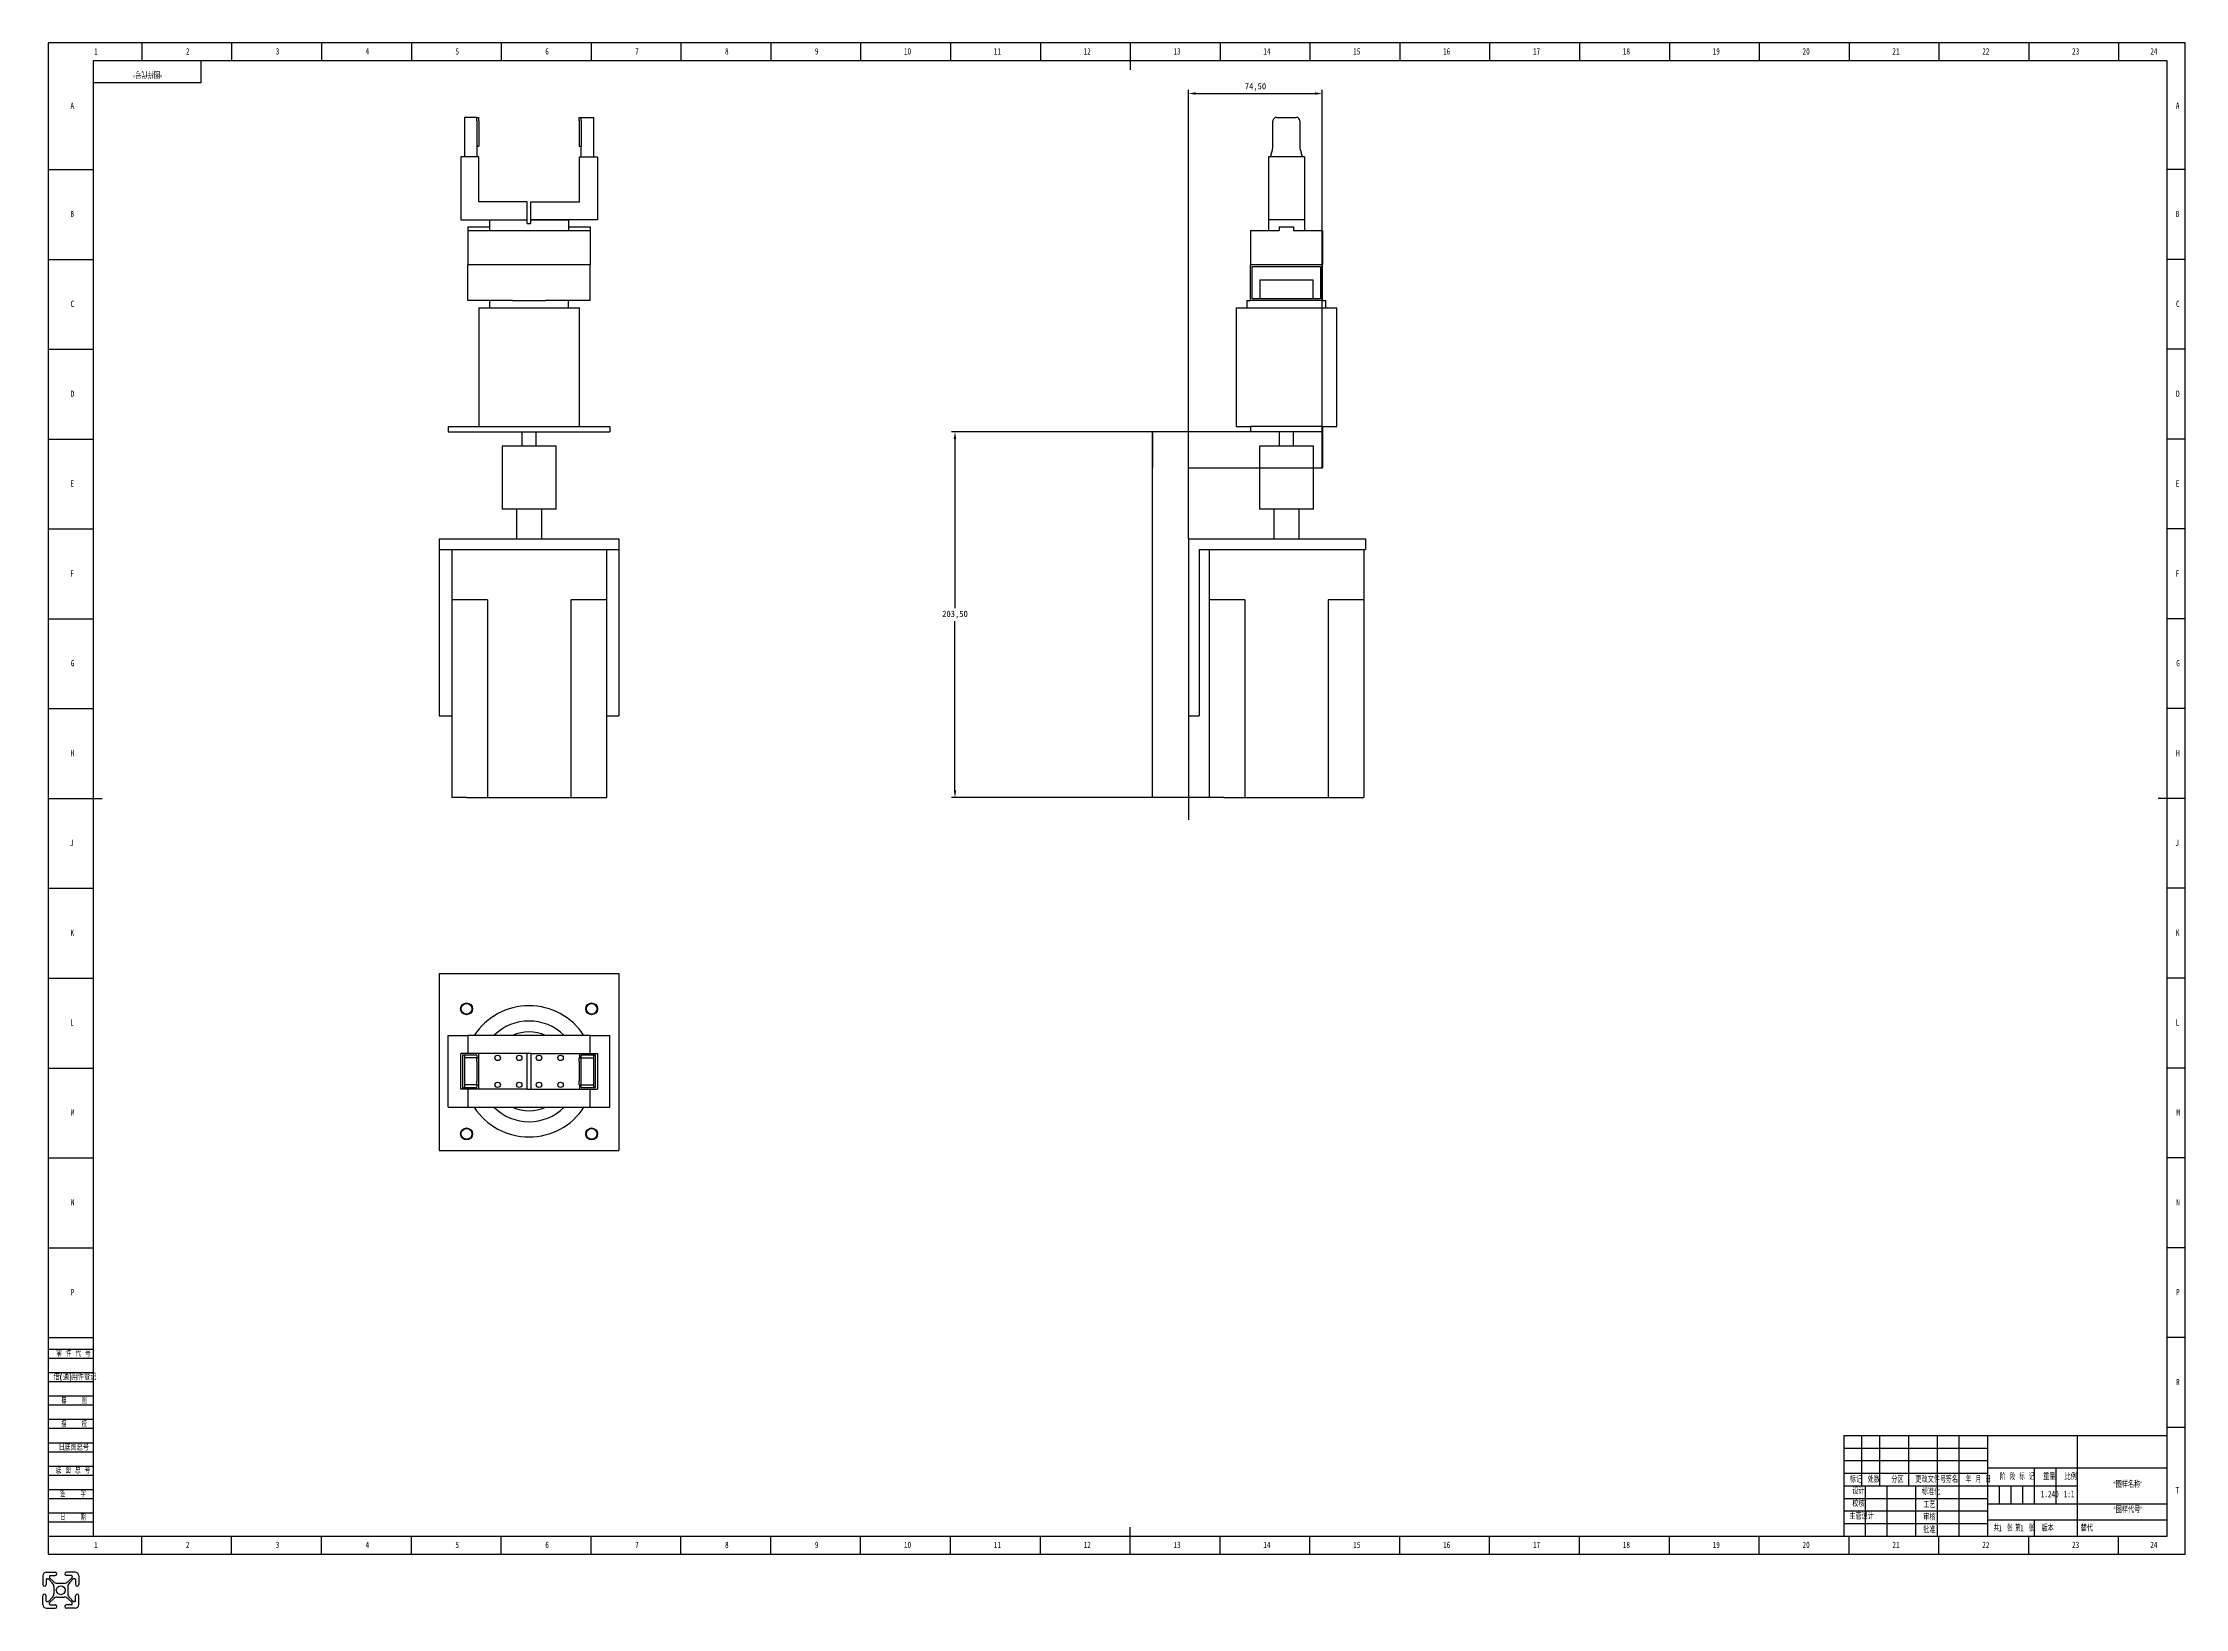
# Model space of a CAD drawing. Header units: millimetres. Extents: x -3 to 1189, y -30 to 841.
import ezdxf

# ---------------------------------------------------------------- set-up
doc = ezdxf.new("R2010")
doc.units = ezdxf.units.MM
doc.header["$PDSIZE"] = -1
for name, color, linetype in [('10', 7, 'Continuous'), ('5', 7, 'Continuous'), ('9', 7, 'Continuous'), ('SLD-0', 7, 'Continuous')]:
    doc.layers.add(name, color=color, linetype=linetype)
doc.styles.add('SLDTEXTSTYLE0', font='TXT', dxfattribs={"width": 0.7, "bigfont": 'bigfont'})
doc.styles.add('SLDTEXTSTYLE1', font='TXT', dxfattribs={"width": 0.6, "bigfont": 'bigfont'})
doc.styles.add('SLDTEXTSTYLE2', font='TXT', dxfattribs={"width": 0.614286, "bigfont": 'bigfont'})
doc.styles.add('SLDTEXTSTYLE3', font='TXT', dxfattribs={"width": 0.62, "bigfont": 'bigfont'})
doc.styles.add('SLDTEXTSTYLE4', font='TXT', dxfattribs={"width": 0.566667, "bigfont": 'bigfont'})
doc.styles.add('SLDTEXTSTYLE5', font='TXT', dxfattribs={"width": 0.7})
doc.dimstyles.new('ISO-25', dxfattribs={"dimtxt": 2.5, "dimasz": 2.5, "dimexe": 1.25, "dimexo": 0.625, "dimtad": 1, "dimtxsty": 'Standard', "dimcen": 2.5, "dimadec": 0, "dimazin": 0, "dimtfac": 1, "dimtmove": 0, "dimatfit": 3, "dimfxl": 1, "dimarcsym": 0})

# ---------------------------------------------------------------- blocks, each defined once
blk = doc.blocks.new('*D1')
at = {"color": 0, "lineweight": -2, "transparency": 16777216}
for p, q in [((634.4, 604.5), (634.4, 814.8)), ((638.5, 812.8), (704.8, 812.8)), ((708.9, 604.5), (708.9, 814.8))]:
    blk.add_line(p, q, dxfattribs=at)
at = {"color": 0, "transparency": 16777216}
for points in [[(638.5, 813.5), (638.5, 812.1), (634.4, 812.8)], [(704.8, 813.5), (704.8, 812.1), (708.9, 812.8)]]:
    blk.add_solid(points, dxfattribs=at)
at = {"layer": 'Defpoints', "color": 0, "transparency": 16777216}
for p in [(708.9, 812.8), (634.4, 604.5), (708.9, 604.5)]:
    blk.add_point(p, dxfattribs=at)
at = {"color": 0, "transparency": 16777216, "insert": (671.7, 816.4), "char_height": 3.5, "attachment_point": 5}
blk.add_mtext('74,50', dxfattribs=at)
blk = doc.blocks.new('*D2')
at = {"color": 0, "lineweight": -2, "transparency": 16777216}
for p, q in [((614.4, 624.5), (502.5, 624.5)), ((504.5, 620.5), (504.5, 526.4)), ((504.5, 425.1), (504.5, 519.2)), ((614.4, 421), (502.5, 421))]:
    blk.add_line(p, q, dxfattribs=at)
at = {"color": 0, "transparency": 16777216}
for points in [[(503.8, 620.5), (505.2, 620.5), (504.5, 624.5)], [(503.8, 425.1), (505.2, 425.1), (504.5, 421)]]:
    blk.add_solid(points, dxfattribs=at)
at = {"layer": 'Defpoints', "color": 0, "transparency": 16777216}
for p in [(614.4, 624.5), (504.5, 421), (614.4, 421)]:
    blk.add_point(p, dxfattribs=at)
at = {"color": 0, "transparency": 16777216, "insert": (504.5, 522.8), "char_height": 3.5, "attachment_point": 5}
blk.add_mtext('203,50', dxfattribs=at)

msp = doc.modelspace()

# ---------------------------------------------------------------- linework, layer by layer
at = {"color": 7, "linetype": 'Continuous', "lineweight": 25}
for p, q in [((238.525, 799.54), (231.525, 799.54)), ((231.525, 799.54), (231.525, 797.54)), ((238.525, 799.54), (239.625, 799.54)), ((238.525, 797.54), (238.525, 799.54)), ((239.625, 797.54), (239.625, 799.54)), ((295.425, 799.54), (296.525, 799.54)), ((295.425, 797.54), (295.425, 799.54)), ((296.525, 797.54), (296.525, 799.54)), ((296.525, 799.54), (303.525, 799.54)), ((303.525, 797.54), (303.525, 799.54)), ((683.425, 799.54), (694.425, 799.54)), ((231.525, 797.54), (231.525, 783.54)), ((238.525, 797.54), (238.525, 783.54)), ((239.625, 797.54), (239.625, 783.54)), ((295.425, 797.54), (295.425, 783.54)), ((296.525, 797.54), (296.525, 783.54)), ((303.525, 783.54), (303.525, 797.54)), ((681.425, 783.54), (681.425, 797.54)), ((696.425, 797.54), (696.425, 783.54)), ((229.525, 777.54), (229.525, 742.54)), ((239.525, 777.54), (229.525, 777.54)), ((231.525, 783.54), (231.525, 779.729)), ((231.525, 779.729), (231.525, 777.54)), ((238.525, 783.54), (239.625, 783.54)), ((238.525, 783.54), (238.525, 779.729)), ((238.525, 779.729), (238.525, 777.54)), ((239.525, 752.54), (239.525, 777.54)), ((295.425, 783.54), (296.525, 783.54)), ((295.525, 752.54), (295.525, 777.54)), ((295.525, 777.54), (305.525, 777.54)), ((296.525, 779.729), (296.525, 783.54)), ((296.525, 777.54), (296.525, 779.729)), ((303.525, 779.729), (303.525, 783.54)), ((303.525, 777.54), (303.525, 779.729)), ((305.525, 777.54), (305.525, 742.54)), ((698.925, 777.54), (678.925, 777.54)), ((678.925, 777.54), (678.925, 742.54)), ((698.925, 777.54), (698.925, 742.54)), ((266.525, 752.54), (239.525, 752.54)), ((266.525, 742.54), (266.525, 752.54)), ((268.525, 742.54), (268.525, 752.54)), ((268.525, 752.54), (295.525, 752.54)), ((229.525, 742.54), (266.525, 742.54)), ((245.525, 742.54), (245.525, 736.54)), ((245.525, 742.54), (266.525, 742.54)), ((266.525, 740.54), (266.525, 742.54)), ((266.525, 740.54), (268.525, 740.54)), ((305.525, 742.54), (268.525, 742.54)), ((268.525, 742.54), (289.525, 742.54)), ((268.525, 740.54), (268.525, 742.54)), ((289.525, 742.54), (289.525, 736.54)), ((698.925, 742.54), (678.925, 742.54)), ((678.925, 742.54), (678.925, 736.54)), ((698.925, 742.54), (698.925, 736.54)), ((233.525, 738.54), (245.525, 738.54)), ((233.525, 738.54), (233.525, 736.54)), ((233.525, 736.54), (233.525, 717.54)), ((233.525, 736.54), (301.525, 736.54)), ((289.525, 738.54), (301.525, 738.54)), ((301.525, 738.54), (301.525, 736.54)), ((301.525, 736.54), (301.525, 717.54)), ((668.925, 736.54), (684.925, 736.54)), ((668.925, 736.54), (668.925, 717.54)), ((684.925, 738.54), (684.925, 736.54)), ((684.925, 738.54), (692.925, 738.54)), ((692.925, 738.54), (692.925, 736.54)), ((692.925, 736.54), (708.925, 736.54)), ((708.925, 736.54), (708.925, 717.54)), ((233.525, 697.54), (233.525, 717.54)), ((301.525, 717.54), (233.525, 717.54)), ((301.525, 697.54), (301.525, 717.54)), ((668.925, 697.54), (668.925, 717.54)), ((708.925, 717.54), (668.925, 717.54)), ((669.925, 698.54), (669.925, 716.54)), ((669.925, 716.54), (707.925, 716.54)), ((707.925, 716.54), (707.925, 698.54)), ((708.925, 697.54), (708.925, 717.54)), ((674.125, 709.04), (674.125, 698.54)), ((674.125, 709.04), (703.725, 709.04)), ((703.725, 698.54), (703.725, 709.04)), ((258.36, 697.54), (233.525, 697.54)), ((239.525, 693.54), (239.525, 627.54)), ((239.525, 693.54), (295.525, 693.54)), ((245.525, 697.54), (245.525, 693.54)), ((258.36, 697.54), (276.69, 697.54)), ((301.525, 697.54), (276.69, 697.54)), ((289.525, 693.54), (289.525, 697.54)), ((295.525, 627.54), (295.525, 693.54)), ((660.925, 693.54), (660.925, 627.54)), ((660.925, 693.54), (716.925, 693.54)), ((666.925, 697.54), (666.925, 693.54)), ((666.925, 697.54), (668.925, 697.54)), ((708.925, 697.54), (668.925, 697.54)), ((707.925, 698.54), (669.925, 698.54)), ((708.925, 697.54), (710.925, 697.54)), ((710.925, 693.54), (710.925, 697.54)), ((716.925, 627.54), (716.925, 693.54)), ((222.525, 627.54), (222.525, 624.54)), ((222.525, 627.54), (247.929, 627.54)), ((222.525, 624.54), (312.525, 624.54)), ((247.929, 627.54), (287.121, 627.54)), ((263.525, 624.54), (263.525, 616.54)), ((271.525, 616.54), (271.525, 624.54)), ((287.121, 627.54), (312.525, 627.54)), ((312.525, 627.54), (312.525, 624.54)), ((660.925, 627.54), (668.925, 627.54)), ((708.925, 627.54), (668.925, 627.54)), ((668.925, 627.54), (668.925, 624.54)), ((708.925, 624.54), (668.925, 624.54)), ((684.925, 624.54), (684.925, 616.54)), ((692.925, 616.54), (692.925, 624.54)), ((708.925, 627.54), (708.925, 624.54)), ((708.925, 627.54), (716.925, 627.54)), ((252.525, 616.54), (252.525, 581.54)), ((282.525, 616.54), (252.525, 616.54)), ((282.525, 581.54), (282.525, 616.54)), ((673.925, 616.54), (673.925, 581.54)), ((703.925, 616.54), (673.925, 616.54)), ((703.925, 581.54), (703.925, 616.54)), ((282.525, 581.54), (252.525, 581.54)), ((260.525, 581.54), (260.525, 565.04)), ((274.525, 565.04), (274.525, 581.54)), ((703.925, 581.54), (673.925, 581.54)), ((681.925, 581.54), (681.925, 565.04)), ((695.925, 565.04), (695.925, 581.54)), ((217.525, 565.04), (217.525, 559.04)), ((217.525, 565.04), (317.525, 565.04)), ((317.525, 565.04), (317.525, 559.04)), ((634.425, 565.04), (732.925, 565.04)), ((634.425, 565.04), (634.425, 466.54)), ((732.925, 565.04), (732.925, 559.04)), ((217.525, 559.04), (317.525, 559.04)), ((217.525, 559.04), (217.525, 466.54)), ((224.525, 559.04), (224.525, 531.04)), ((310.525, 559.04), (310.525, 531.04)), ((317.525, 559.04), (317.525, 466.54)), ((640.425, 559.04), (640.425, 466.54)), ((640.425, 559.04), (732.925, 559.04)), ((645.925, 559.04), (645.925, 531.04)), ((731.925, 559.04), (731.925, 531.04)), ((244.322, 531.04), (224.525, 531.04)), ((224.525, 531.04), (224.525, 421.04)), ((244.322, 531.04), (244.322, 421.04)), ((310.525, 531.04), (290.728, 531.04)), ((290.728, 531.04), (290.728, 421.04)), ((310.525, 531.04), (310.525, 421.04)), ((665.722, 531.04), (645.925, 531.04)), ((645.925, 531.04), (645.925, 421.04)), ((665.722, 531.04), (665.722, 421.04)), ((731.925, 531.04), (712.128, 531.04)), ((712.128, 531.04), (712.128, 421.04)), ((731.925, 531.04), (731.925, 421.04)), ((217.525, 466.54), (224.525, 466.54)), ((310.525, 466.54), (317.525, 466.54)), ((634.425, 466.54), (640.425, 466.54)), ((232.725, 421.04), (224.525, 421.04)), ((232.725, 421.04), (244.322, 421.04)), ((244.322, 421.04), (290.728, 421.04)), ((290.728, 421.04), (302.325, 421.04)), ((302.325, 421.04), (310.525, 421.04)), ((654.125, 421.04), (645.925, 421.04)), ((654.125, 421.04), (665.722, 421.04)), ((665.722, 421.04), (712.128, 421.04)), ((712.128, 421.04), (723.725, 421.04)), ((723.725, 421.04), (731.925, 421.04)), ((217.525, 323.14), (217.525, 224.64)), ((217.525, 323.14), (317.525, 323.14)), ((317.525, 323.14), (317.525, 224.64)), ((222.525, 248.64), (222.525, 288.64)), ((222.525, 288.64), (233.525, 288.64)), ((301.525, 288.64), (233.525, 288.64)), ((233.525, 288.64), (233.525, 278.64)), ((301.525, 288.64), (312.525, 288.64)), ((301.525, 278.64), (301.525, 288.64)), ((312.525, 248.64), (312.525, 288.64)), ((229.525, 258.64), (229.525, 278.64)), ((239.525, 278.64), (229.525, 278.64)), ((230.525, 277.64), (230.525, 259.64)), ((238.525, 277.64), (230.525, 277.64)), ((231.525, 277.64), (231.525, 276.891)), ((231.525, 276.891), (231.525, 276.14)), ((238.525, 276.14), (231.525, 276.14)), ((231.525, 276.14), (231.525, 274.14)), ((238.525, 277.51), (238.525, 277.64)), ((238.525, 277.51), (238.525, 276.891)), ((238.525, 276.891), (238.525, 276.14)), ((238.525, 276.14), (239.625, 276.14)), ((238.525, 274.14), (238.525, 276.14)), ((239.525, 276.14), (239.525, 278.64)), ((266.525, 278.64), (239.525, 278.64)), ((239.625, 274.14), (239.625, 276.14)), ((266.525, 258.64), (266.525, 278.64)), ((268.525, 278.64), (266.525, 278.64)), ((268.525, 278.64), (268.525, 258.64)), ((268.525, 278.64), (295.525, 278.64)), ((295.425, 276.14), (296.525, 276.14)), ((295.425, 274.14), (295.425, 276.14)), ((295.525, 278.64), (295.525, 276.14)), ((295.525, 278.64), (305.525, 278.64)), ((296.525, 277.64), (296.525, 277.51)), ((304.525, 277.64), (296.525, 277.64)), ((296.525, 276.891), (296.525, 277.51)), ((296.525, 276.14), (296.525, 276.891)), ((296.525, 274.14), (296.525, 276.14)), ((296.525, 276.14), (303.525, 276.14)), ((303.525, 276.891), (303.525, 277.64)), ((303.525, 276.14), (303.525, 276.891)), ((303.525, 274.14), (303.525, 276.14)), ((304.525, 259.64), (304.525, 277.64)), ((305.525, 278.64), (305.525, 258.64)), ((231.525, 274.14), (231.525, 263.14)), ((231.525, 263.14), (231.525, 261.14)), ((238.525, 274.14), (238.525, 263.14)), ((238.525, 261.14), (238.525, 263.14)), ((239.625, 263.14), (239.625, 274.14)), ((239.625, 261.14), (239.625, 263.14)), ((295.425, 274.14), (295.425, 263.14)), ((295.425, 261.14), (295.425, 263.14)), ((296.525, 263.14), (296.525, 274.14)), ((296.525, 261.14), (296.525, 263.14)), ((303.525, 263.14), (303.525, 274.14)), ((303.525, 261.14), (303.525, 263.14)), ((239.525, 258.64), (229.525, 258.64)), ((230.525, 259.64), (238.525, 259.64)), ((238.525, 261.14), (231.525, 261.14)), ((231.525, 261.14), (231.525, 260.389)), ((231.525, 260.389), (231.525, 259.64)), ((233.525, 258.64), (233.525, 248.64)), ((238.525, 261.14), (239.625, 261.14)), ((238.525, 261.14), (238.525, 260.389)), ((238.525, 260.389), (238.525, 259.77)), ((238.525, 259.64), (238.525, 259.77)), ((239.525, 258.64), (239.525, 261.14)), ((266.525, 258.64), (239.525, 258.64)), ((266.525, 258.64), (268.525, 258.64)), ((268.525, 258.64), (295.525, 258.64)), ((295.425, 261.14), (296.525, 261.14)), ((295.525, 261.14), (295.525, 258.64)), ((295.525, 258.64), (305.525, 258.64)), ((296.525, 261.14), (303.525, 261.14)), ((296.525, 260.389), (296.525, 261.14)), ((296.525, 259.77), (296.525, 260.389)), ((296.525, 259.77), (296.525, 259.64)), ((296.525, 259.64), (304.525, 259.64)), ((301.525, 248.64), (301.525, 258.64)), ((303.525, 260.389), (303.525, 261.14)), ((303.525, 259.64), (303.525, 260.389)), ((222.525, 248.64), (233.525, 248.64)), ((233.525, 248.64), (301.525, 248.64)), ((301.525, 248.64), (312.525, 248.64)), ((217.525, 224.64), (317.525, 224.64))]:
    msp.add_line(p, q, dxfattribs=at)
for p, q in [((614.425, 421.04), (614.425, 624.54)), ((708.925, 624.54), (614.425, 624.54)), ((614.425, 624.54), (614.425, 604.54)), ((634.425, 565.04), (634.425, 624.54)), ((708.925, 624.54), (708.925, 604.54)), ((634.425, 604.54), (708.925, 604.54)), ((634.425, 466.54), (634.425, 408.645)), ((645.925, 421.04), (580.127, 421.04)), ((634.425, 421.04), (614.425, 421.04)), ((-1.043, -10.086), (3.857, -10.086)), ((1.076, -11.886), (3.857, -11.886)), ((14.957, -10.086), (10.057, -10.086)), ((12.838, -11.886), (10.057, -11.886)), ((-3.043, -12.086), (-3.043, -16.986)), ((-3.043, -28.086), (-3.043, -23.186)), ((-1.243, -14.205), (-1.243, -16.986)), ((-1.243, -25.967), (-1.243, -23.186)), ((-0.743, -13.705), (-0.338, -13.705)), ((2.179, -16.014), (0.016, -13.851)), ((0.576, -12.386), (0.576, -12.791)), ((2.885, -15.307), (0.723, -13.144)), ((3.057, -18.135), (3.057, -22.036)), ((5.007, -16.186), (8.908, -16.186)), ((10.857, -18.135), (10.857, -22.036)), ((11.029, -15.307), (13.192, -13.144)), ((11.736, -16.014), (13.899, -13.851)), ((13.338, -12.386), (13.338, -12.791)), ((14.657, -13.705), (14.252, -13.705)), ((15.157, -14.205), (15.157, -16.986)), ((15.157, -25.967), (15.157, -23.186)), ((16.957, -12.086), (16.957, -16.986)), ((16.957, -28.086), (16.957, -23.186)), ((-1.043, -30.086), (3.857, -30.086)), ((-0.743, -26.467), (-0.338, -26.467)), ((2.179, -24.158), (0.016, -26.321)), ((0.576, -27.786), (0.576, -27.381)), ((2.885, -24.865), (0.723, -27.027)), ((1.076, -28.286), (3.857, -28.286)), ((5.007, -23.986), (8.908, -23.986)), ((12.838, -28.286), (10.057, -28.286)), ((14.957, -30.086), (10.057, -30.086)), ((11.029, -24.865), (13.192, -27.027)), ((11.736, -24.158), (13.899, -26.321)), ((13.338, -27.786), (13.338, -27.381)), ((14.657, -26.467), (14.252, -26.467))]:
    msp.add_line(p, q)
for centre, radius in [((232.725, 303.44), 3.3), ((232.725, 303.44), 3), ((302.325, 303.44), 3.3), ((302.325, 303.44), 3), ((250.025, 276.14), 1.5), ((262.025, 276.14), 1.5), ((273.025, 276.14), 1.5), ((285.025, 276.14), 1.5), ((250.025, 261.14), 1.5), ((262.025, 261.14), 1.5), ((273.025, 261.14), 1.5), ((285.025, 261.14), 1.5), ((232.725, 233.84), 3.3), ((232.725, 233.84), 3), ((302.325, 233.84), 3.3), ((302.325, 233.84), 3)]:
    msp.add_circle(centre, radius, dxfattribs=at)
msp.add_circle((6.957, -20.086), 2.5)
for centre, radius, start, end in [((683.425, 797.54), 2, 90, 180), ((694.425, 797.54), 2, 0, 90), ((689.925, 775.933), 10, 157.690832, 170.751333), ((671.385, 783.54), 10.04, 337.690832, 0), ((706.465, 783.54), 10.04, 180, 202.309168), ((687.925, 775.933), 10, 9.248667, 22.309168), ((267.525, 268.64), 36.5, 90, 146.773841), ((267.525, 268.64), 36.5, 33.226159, 90), ((267.525, 268.64), 28, 45.584691, 134.415309), ((267.525, 268.64), 22, 65.380023, 114.619977), ((267.525, 268.64), 36.5, 213.226159, 326.773841), ((267.525, 268.64), 28, 225.584691, 314.415309), ((267.525, 268.64), 22, 245.380023, 294.619977)]:
    msp.add_arc(centre, radius, start, end, dxfattribs=at)
for centre, radius, start, end in [((-1.043, -12.086), 2, 90, 180), ((1.076, -12.386), 0.5, 90, 180), ((3.857, -10.986), 0.9, 270, 90), ((10.057, -10.986), 0.9, 90, 270), ((12.838, -12.386), 0.5, 0, 90), ((14.957, -12.086), 2, 0, 90), ((-2.143, -16.986), 0.9, 180, 0), ((-2.143, -23.186), 0.9, 0, 180), ((-0.743, -14.205), 0.5, 90, 180), ((-0.338, -14.205), 0.5, 45, 90), ((1.076, -12.791), 0.5, 180, 225), ((0.057, -18.135), 3, 0, 45), ((0.057, -22.036), 3, 315, 0), ((5.007, -13.186), 3, 225, 270), ((8.908, -13.186), 3, 270, 315), ((13.857, -18.135), 3, 135, 180), ((13.857, -22.036), 3, 180, 225), ((12.838, -12.791), 0.5, 315, 0), ((14.252, -14.205), 0.5, 90, 135), ((14.657, -14.205), 0.5, 0, 90), ((16.057, -16.986), 0.9, 180, 0), ((16.057, -23.186), 0.9, 0, 180), ((-1.043, -28.086), 2, 180, 270), ((-0.743, -25.967), 0.5, 180, 270), ((-0.338, -25.967), 0.5, 270, 315), ((1.076, -27.381), 0.5, 135, 180), ((1.076, -27.786), 0.5, 180, 270), ((5.007, -26.986), 3, 90, 135), ((3.857, -29.186), 0.9, 270, 90), ((8.908, -26.986), 3, 45, 90), ((10.057, -29.186), 0.9, 90, 270), ((12.838, -27.786), 0.5, 270, 0), ((12.838, -27.381), 0.5, 0, 45), ((14.252, -25.967), 0.5, 225, 270), ((14.657, -25.967), 0.5, 270, 0), ((14.957, -28.086), 2, 270, 0)]:
    msp.add_arc(centre, radius, start, end)
at = {"layer": '5', "color": 7}
for p, q in [((1189, 841), (0, 841)), ((0, 841), (0, 0)), ((1189, 0), (1189, 841)), ((0, 114), (25, 114)), ((0, 109), (25, 109)), ((0, 101), (25, 101)), ((0, 96), (25, 96)), ((0, 88), (25, 88)), ((0, 83), (25, 83)), ((0, 75), (25, 75)), ((0, 70), (25, 70)), ((0, 62), (25, 62)), ((0, 57), (25, 57)), ((0, 49), (25, 49)), ((999, 59), (1079, 59)), ((999, 52), (1079, 52)), ((0, 44), (25, 44)), ((0, 36), (25, 36)), ((1085.5, 38), (1085.5, 28)), ((1092, 38), (1092, 28)), ((1098.5, 38), (1098.5, 28)), ((0, 31), (25, 31)), ((0, 23), (25, 23)), ((0, 18), (25, 18)), ((0, 0), (1189, 0))]:
    msp.add_line(p, q, dxfattribs=at)
at = {"layer": '5'}
for p, q in [((52, 841), (52, 831.05)), ((102, 841), (102, 831.05)), ((152, 841), (152, 831.05)), ((202, 841), (202, 831.05)), ((252, 841), (252, 831.05)), ((302, 841), (302, 831.05)), ((352, 841), (352, 831.05)), ((402, 841), (402, 831.05)), ((452, 841), (452, 831.05)), ((502, 841), (502, 831.05)), ((552, 841), (552, 831.05)), ((652, 841), (652, 831.05)), ((702, 841), (702, 831.05)), ((752, 841), (752, 831.05)), ((802, 841), (802, 831.05)), ((852, 841), (852, 831.05)), ((902, 841), (902, 831.05)), ((952, 841), (952, 831.05)), ((1002, 841), (1002, 831.05)), ((1052, 841), (1052, 831.05)), ((1102, 841), (1102, 831.05)), ((1152, 841), (1152, 831.05)), ((0, 770.5), (25, 770.5)), ((1189, 770.5), (1179, 770.5)), ((0, 720.5), (25, 720.5)), ((1189, 720.5), (1179, 720.5)), ((0, 670.5), (25, 670.5)), ((1189, 670.5), (1179, 670.5)), ((0, 620.5), (25, 620.5)), ((1189, 620.5), (1179, 620.5)), ((0, 570.5), (25, 570.5)), ((1189, 570.5), (1179, 570.5)), ((0, 520.5), (25, 520.5)), ((1189, 520.5), (1179, 520.5)), ((0, 470.5), (25, 470.5)), ((1189, 470.5), (1179, 470.5)), ((0, 370.5), (25, 370.5)), ((1189, 370.5), (1179, 370.5)), ((0, 320.5), (25, 320.5)), ((1189, 320.5), (1179, 320.5)), ((0, 270.5), (25, 270.5)), ((1189, 270.5), (1179, 270.5)), ((0, 220.5), (25, 220.5)), ((1189, 220.5), (1179, 220.5)), ((0, 170.5), (25, 170.5)), ((1189, 170.5), (1179, 170.5)), ((0, 120.5), (25, 120.5)), ((1189, 120.5), (1179, 120.5)), ((1189, 70.5), (1179, 70.5)), ((52, 0), (52, 10)), ((102, 0), (102, 10)), ((152, 0), (152, 10)), ((202, 0), (202, 10)), ((252, 0), (252, 10)), ((302, 0), (302, 10)), ((352, 0), (352, 10)), ((402, 0), (402, 10)), ((452, 0), (452, 10)), ((502, 0), (502, 10)), ((552, 0), (552, 10)), ((652, 0), (652, 10)), ((702, 0), (702, 10)), ((752, 0), (752, 10)), ((802, 0), (802, 10)), ((852, 0), (852, 10)), ((902, 0), (902, 10)), ((952, 0), (952, 10)), ((1002, 0), (1002, 10)), ((1052, 0), (1052, 10)), ((1102, 0), (1102, 10)), ((1152, 0), (1152, 10))]:
    msp.add_line(p, q, dxfattribs=at)
at = {"layer": '5', "lineweight": 25}
for p, q in [((602, 841), (602, 826)), ((0, 420.5), (30, 420.5)), ((1189, 420.5), (1174, 420.5)), ((602, 0), (602, 15)), ((1105, 18.982), (1105, 10))]:
    msp.add_line(p, q, dxfattribs=at)
at = {"layer": '5', "color": 7, "lineweight": 25}
for p, q in [((1179, 831.05), (25, 831.05)), ((25, 831.05), (25, 10)), ((85, 819), (85, 831)), ((1179, 10), (1179, 831.05)), ((25, 819), (85, 819)), ((999, 66), (1179, 66)), ((999, 66), (999, 10)), ((1009, 66), (1009, 38)), ((1019, 66), (1019, 38)), ((1035, 66), (1035, 38)), ((1051, 66), (1051, 10)), ((1063, 66), (1063, 10)), ((1079, 66), (1079, 10)), ((1129, 66), (1129, 38)), ((1079, 48), (1179, 48)), ((1105, 48), (1105, 28)), ((1117, 48), (1117, 28)), ((999, 45), (1079, 45)), ((999, 38), (1129, 38)), ((1011, 38), (1011, 10)), ((1023, 38), (1023, 10)), ((1039, 38), (1039, 10)), ((1129, 38), (1129, 10)), ((999, 31), (1079, 31)), ((999, 24), (1079, 24)), ((1079, 28), (1179, 28)), ((999, 17), (1079, 17)), ((1079.006, 18.982), (1179, 18.982)), ((0, 10), (1179, 10))]:
    msp.add_line(p, q, dxfattribs=at)

# ---------------------------------------------------------------- texts
at = {"layer": '10', "char_height": 3.5}
for s, insert, attachment_point, style in [('1', (26.544, 838.012), 2, 'SLDTEXTSTYLE5'), ('2', (77.544, 838.012), 2, 'SLDTEXTSTYLE5'), ('3', (127.544, 838.012), 2, 'SLDTEXTSTYLE5'), ('4', (177.544, 838.012), 2, 'SLDTEXTSTYLE5'), ('5', (227.544, 838.012), 2, 'SLDTEXTSTYLE5'), ('6', (277.547, 838.012), 2, 'SLDTEXTSTYLE5'), ('7', (327.547, 838.012), 2, 'SLDTEXTSTYLE5'), ('8', (377.547, 838.012), 2, 'SLDTEXTSTYLE5'), ('9', (427.547, 838.012), 2, 'SLDTEXTSTYLE5'), ('10', (478.089, 838.012), 2, 'SLDTEXTSTYLE5'), ('11', (528.089, 838.012), 2, 'SLDTEXTSTYLE5'), ('12', (578.089, 838.012), 2, 'SLDTEXTSTYLE5'), ('13', (628.089, 838.012), 2, 'SLDTEXTSTYLE5'), ('14', (678.089, 838.012), 2, 'SLDTEXTSTYLE5'), ('15', (728.089, 838.012), 2, 'SLDTEXTSTYLE5'), ('16', (778.091, 838.012), 2, 'SLDTEXTSTYLE5'), ('17', (828.091, 838.012), 2, 'SLDTEXTSTYLE5'), ('18', (878.091, 838.012), 2, 'SLDTEXTSTYLE5'), ('19', (928.091, 838.012), 2, 'SLDTEXTSTYLE5'), ('20', (978.089, 838.012), 2, 'SLDTEXTSTYLE5'), ('21', (1028.089, 838.012), 2, 'SLDTEXTSTYLE5'), ('22', (1078.089, 838.012), 2, 'SLDTEXTSTYLE5'), ('23', (1128.089, 838.012), 2, 'SLDTEXTSTYLE5'), ('24', (1171.589, 838.012), 2, 'SLDTEXTSTYLE5'), ('A', (13.32, 807.762), 2, 'SLDTEXTSTYLE5'), ('A', (1184.82, 807.762), 2, 'SLDTEXTSTYLE5'), ('B', (13.32, 747.512), 2, 'SLDTEXTSTYLE5'), ('B', (1184.82, 747.512), 2, 'SLDTEXTSTYLE5'), ('C', (13.427, 697.512), 2, 'SLDTEXTSTYLE5'), ('C', (1184.927, 697.512), 2, 'SLDTEXTSTYLE5'), ('D', (13.43, 647.512), 2, 'SLDTEXTSTYLE5'), ('D', (1184.93, 647.512), 2, 'SLDTEXTSTYLE5'), ('E', (13.318, 597.512), 2, 'SLDTEXTSTYLE5'), ('E', (1184.818, 597.512), 2, 'SLDTEXTSTYLE5'), ('F', (13.224, 547.512), 2, 'SLDTEXTSTYLE5'), ('F', (1184.724, 547.512), 2, 'SLDTEXTSTYLE5'), ('G', (13.539, 497.512), 2, 'SLDTEXTSTYLE5'), ('G', (1185.039, 497.512), 2, 'SLDTEXTSTYLE5'), ('H', (13.43, 447.512), 2, 'SLDTEXTSTYLE5'), ('H', (1184.93, 447.512), 2, 'SLDTEXTSTYLE5'), ('J', (13.015, 397.512), 2, 'SLDTEXTSTYLE5'), ('J', (1184.515, 397.512), 2, 'SLDTEXTSTYLE5'), ('K', (13.32, 347.512), 2, 'SLDTEXTSTYLE5'), ('K', (1184.82, 347.512), 2, 'SLDTEXTSTYLE5'), ('L', (13.181, 297.512), 2, 'SLDTEXTSTYLE5'), ('L', (1184.681, 297.512), 2, 'SLDTEXTSTYLE5'), ('M', (13.597, 247.512), 2, 'SLDTEXTSTYLE5'), ('M', (1185.097, 247.512), 2, 'SLDTEXTSTYLE5'), ('N', (13.549, 197.512), 2, 'SLDTEXTSTYLE5'), ('N', (1185.049, 197.512), 2, 'SLDTEXTSTYLE5'), ('P', (13.444, 147.512), 2, 'SLDTEXTSTYLE5'), ('P', (1184.944, 147.512), 2, 'SLDTEXTSTYLE5'), ('R', (1184.93, 97.512), 2, 'SLDTEXTSTYLE5'), ('“图样名称”', (1157.169, 40.511), 2, 'SLDTEXTSTYLE0'), ('T', (1184.656, 37.262), 2, 'SLDTEXTSTYLE5'), ('校核', (1007.176, 29.857), 2, 'SLDTEXTSTYLE0'), ('1.240', (1113.644, 35.158), 2, 'SLDTEXTSTYLE5'), ('“图样代号”', (1157.172, 26.366), 2, 'SLDTEXTSTYLE0'), ('主管设计', (1008.926, 22.83), 2, 'SLDTEXTSTYLE0'), ('1', (1085.11, 16.188), 1, 'SLDTEXTSTYLE5'), ('1', (1097.135, 16.188), 1, 'SLDTEXTSTYLE5'), ('1', (26.544, 6.916), 2, 'SLDTEXTSTYLE5'), ('2', (77.544, 6.916), 2, 'SLDTEXTSTYLE5'), ('3', (127.544, 6.916), 2, 'SLDTEXTSTYLE5'), ('4', (177.544, 6.916), 2, 'SLDTEXTSTYLE5'), ('5', (227.544, 6.916), 2, 'SLDTEXTSTYLE5'), ('6', (277.547, 6.916), 2, 'SLDTEXTSTYLE5'), ('7', (327.547, 6.916), 2, 'SLDTEXTSTYLE5'), ('8', (377.547, 6.916), 2, 'SLDTEXTSTYLE5'), ('9', (427.547, 6.916), 2, 'SLDTEXTSTYLE5'), ('10', (478.089, 6.916), 2, 'SLDTEXTSTYLE5'), ('11', (528.089, 6.916), 2, 'SLDTEXTSTYLE5'), ('12', (578.089, 6.916), 2, 'SLDTEXTSTYLE5'), ('13', (628.089, 6.916), 2, 'SLDTEXTSTYLE5'), ('14', (678.089, 6.916), 2, 'SLDTEXTSTYLE5'), ('15', (728.089, 6.916), 2, 'SLDTEXTSTYLE5'), ('16', (778.091, 6.916), 2, 'SLDTEXTSTYLE5'), ('17', (828.091, 6.916), 2, 'SLDTEXTSTYLE5'), ('18', (878.091, 6.916), 2, 'SLDTEXTSTYLE5'), ('19', (928.091, 6.916), 2, 'SLDTEXTSTYLE5'), ('20', (978.089, 6.916), 2, 'SLDTEXTSTYLE5'), ('21', (1028.089, 6.916), 2, 'SLDTEXTSTYLE5'), ('22', (1078.089, 6.916), 2, 'SLDTEXTSTYLE5'), ('23', (1128.089, 6.916), 2, 'SLDTEXTSTYLE5'), ('24', (1171.589, 6.916), 2, 'SLDTEXTSTYLE5')]:
    msp.add_mtext(s, dxfattribs=dict(at, insert=insert, attachment_point=attachment_point, style=style))
at = {"layer": '10', "color": 7, "insert": (1112.526, 16.188), "char_height": 3.5, "attachment_point": 2, "style": 'SLDTEXTSTYLE0'}
msp.add_mtext('版本', dxfattribs=at)
at = {"layer": '9', "color": 7, "char_height": 3.5}
for s, insert, attachment_point, style in [('零 件 代 号', (4.482, 113.36), 1, 'SLDTEXTSTYLE2'), ('借(通)用件登记', (2.933, 100.276), 1, 'SLDTEXTSTYLE0'), ('描    图', (14.352, 87.176), 2, 'SLDTEXTSTYLE4'), ('描    校', (14.319, 74.137), 2, 'SLDTEXTSTYLE4'), ('旧底图总号', (5.459, 61.201), 1, 'SLDTEXTSTYLE0'), ('底 图 总 号', (4.212, 48.433), 1, 'SLDTEXTSTYLE2'), ('标记', (1005.821, 43.306), 2, 'SLDTEXTSTYLE0'), ('设计', (1007.228, 36.767), 2, 'SLDTEXTSTYLE0'), ('处数', (1015.759, 43.306), 2, 'SLDTEXTSTYLE0'), ('分区', (1028.916, 43.306), 2, 'SLDTEXTSTYLE0'), ('更改文件号', (1047.473, 43.306), 2, 'SLDTEXTSTYLE0'), ('标准化', (1047.567, 36.358), 2, 'SLDTEXTSTYLE0'), ('签名', (1059.145, 43.306), 2, 'SLDTEXTSTYLE0'), ('年 月 日', (1073.909, 43.306), 2, 'SLDTEXTSTYLE3'), ('阶 段 标 记', (1095.536, 44.81), 2, 'SLDTEXTSTYLE2'), ('重量', (1113.402, 44.81), 2, 'SLDTEXTSTYLE0'), ('比例', (1125.295, 44.81), 2, 'SLDTEXTSTYLE0'), ('签    字', (13.706, 35.193), 2, 'SLDTEXTSTYLE4'), ('工艺', (1046.681, 29.23), 2, 'SLDTEXTSTYLE0'), ('日    期', (13.783, 22.233), 2, 'SLDTEXTSTYLE4'), ('批准', (1046.662, 15.216), 2, 'SLDTEXTSTYLE0'), ('审核', (1046.68, 22.249), 2, 'SLDTEXTSTYLE0'), ('共  张', (1087.69, 16.188), 2, 'SLDTEXTSTYLE1'), ('第  张', (1099.675, 16.188), 2, 'SLDTEXTSTYLE1')]:
    msp.add_mtext(s, dxfattribs=dict(at, insert=insert, attachment_point=attachment_point, style=style))
at = {"layer": 'SLD-0', "insert": (55.32, 821.738), "char_height": 3.5, "attachment_point": 2, "rotation": 180, "style": 'SLDTEXTSTYLE0'}
msp.add_mtext('“图样代号”', dxfattribs=at)
at = {"layer": 'SLD-0', "char_height": 3.5}
for s, insert, attachment_point, style in [('1:1', (1124.437, 35.158), 2, 'SLDTEXTSTYLE5'), ('替代', (1130.851, 16.188), 1, 'SLDTEXTSTYLE0')]:
    msp.add_mtext(s, dxfattribs=dict(at, insert=insert, attachment_point=attachment_point, style=style))

# ---------------------------------------------------------------- dimensions: what is measured, and where the dimension line sits
dim = msp.add_linear_dim(base=(708.925, 812.794), p1=(634.425, 604.54), p2=(708.925, 604.54), dimstyle='ISO-25', override={"dimtxt": 3.5, "dimasz": 4.08, "dimexe": 2, "dimexo": 0, "dimgap": 1.524, "dimtih": 1, "dimtoh": 1, "dimzin": 0, "dimadec": 2, "dimtzin": 0})
dim.commit()
dim.dimension.update_dxf_attribs({"geometry": '*D1', "text_midpoint": (671.675, 816.36)})
dim = msp.add_linear_dim(base=(504.496, 421.04), p1=(614.425, 624.54), p2=(614.425, 421.04), angle=90, dimstyle='ISO-25', override={"dimtxt": 3.5, "dimasz": 4.08, "dimexe": 2, "dimexo": 0, "dimgap": 1.524, "dimtih": 1, "dimtoh": 1, "dimzin": 0, "dimadec": 2, "dimtzin": 0})
dim.commit()
dim.dimension.update_dxf_attribs({"geometry": '*D2', "text_midpoint": (504.496, 522.79)})

doc.saveas('drawing.dxf')
